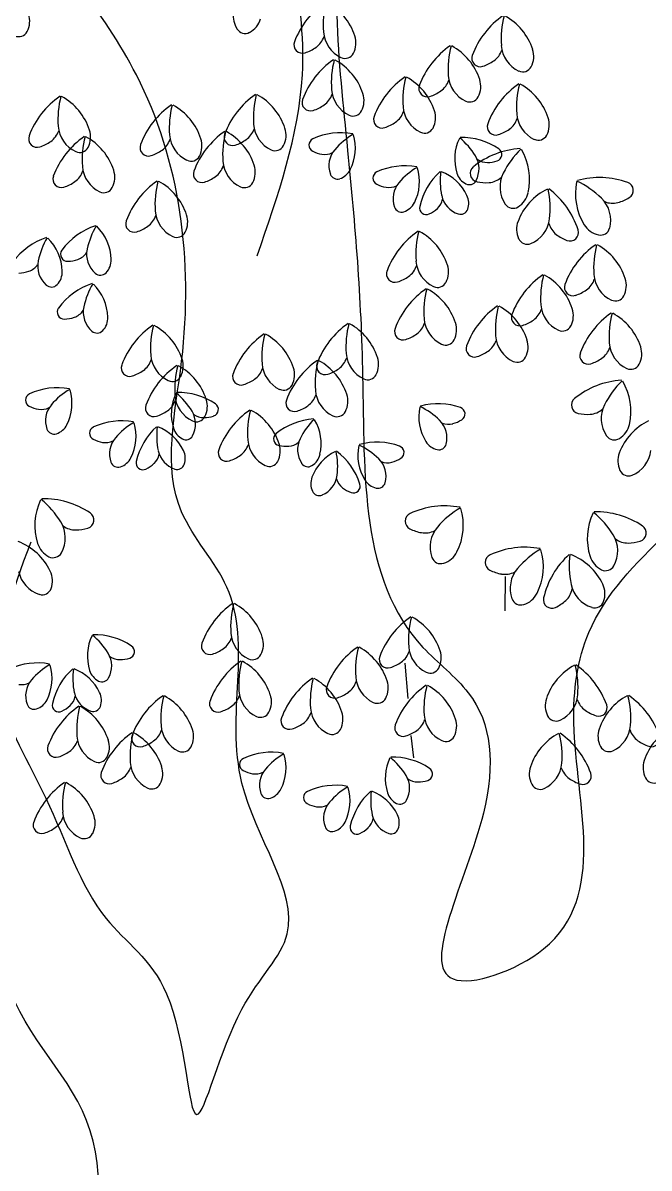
# Model space of a CAD drawing. Header units: millimetres. Extents: x 87938 to 265635, y 330093 to 434310.
# Drawn here: x 133716 to 134599, y 384561 to 386175 of the extents above; entities that cross this region are included whole.
import ezdxf

# ---------------------------------------------------------------- set-up
doc = ezdxf.new("R2010")
doc.units = ezdxf.units.MM

# ---------------------------------------------------------------- blocks, each defined once
blk = doc.blocks.new('A$C375B4AEE')
for p, q in [((5925.4, 3823), (5925.7, 3871.2)), ((5784, 3749.1), (5788, 3699.4)), ((5792.1, 3647.3), (5796.1, 3615.8))]:
    blk.add_line(p, q)
for centre, radius, start, end in [((5584.6, 4665.6), 43.4, 149.7932, 210.1716), ((5738.1, 4584.6), 117.2, 124.4099, 159.6857), ((5795.5, 4648.8), 126.8, 165.1974, 184.3302), ((5633.8, 4607.6), 83.7, 18.1183, 61.2661), ((5223.1, 4654.3), 31.8, 332.7028, 18.1184), ((5549.9, 4666.7), 31.8, 298.1659, 343.5814), ((5988.8, 4565.6), 117.2, 124.4099, 159.6857), ((6046.3, 4629.7), 126.8, 165.1974, 184.3302), ((5884.5, 4588.6), 83.7, 18.1183, 61.2661), ((5239.5, 4645.9), 13.3, 244.7086, 332.7027), ((5558.6, 4650.5), 13.3, 210.1714, 298.166), ((5712.3, 4642.5), 43.4, 184.3302, 244.7087), ((5639.3, 4621.2), 11.9, 159.6854, 288.6153), ((5641.6, 4641.8), 29.6, 305.0674, 341.9073), ((5683.1, 4623.7), 31.8, 332.7028, 18.1184), ((5914.1, 4523.1), 117.2, 124.4099, 159.6857), ((5971.5, 4587.2), 126.8, 165.1974, 184.3302), ((5809.8, 4546.1), 83.7, 18.1183, 61.2661), ((5963, 4623.4), 43.4, 184.3302, 244.7087), ((5624.8, 4665.8), 58.9, 288.1803, 305.0675), ((5699.5, 4615.3), 13.3, 244.7085, 332.7027), ((5890.1, 4602.2), 11.9, 159.6854, 288.6153), ((5892.3, 4622.8), 29.6, 305.0674, 341.9073), ((5933.8, 4604.7), 31.8, 332.7028, 18.1184), ((5749.5, 4503.4), 117.2, 124.4099, 159.6857), ((5806.9, 4567.5), 126.8, 165.1974, 184.3302), ((5645.1, 4526.3), 83.7, 18.1183, 61.2661), ((5875.5, 4646.8), 58.9, 288.1803, 305.0675), ((5950.2, 4596.3), 13.3, 244.7085, 332.7027), ((5850.3, 4479.2), 117.2, 124.4099, 159.6857), ((5907.7, 4543.3), 126.8, 165.1974, 184.3302), ((5746, 4502.1), 83.7, 18.1183, 61.2661), ((5817.6, 4580.3), 29.6, 305.0674, 341.9073), ((5888.3, 4580.9), 43.4, 184.3302, 244.7087), ((5859.1, 4562.2), 31.8, 332.7028, 18.1184), ((5723.7, 4561.2), 43.4, 184.3302, 244.7087), ((5815.4, 4559.7), 11.9, 159.6855, 288.6153), ((5800.8, 4604.3), 58.9, 288.1803, 305.0675), ((6010.6, 4469.2), 117.2, 124.4099, 159.6857), ((6068, 4533.3), 126.8, 165.1974, 184.3302), ((5906.3, 4492.2), 83.7, 18.1183, 61.2661), ((5364, 4452), 117.2, 124.4099, 159.6857), ((5421.5, 4516.1), 126.8, 165.1974, 184.3302), ((5259.7, 4474.9), 83.7, 18.1183, 61.2661), ((5639.6, 4454.4), 117.2, 124.4099, 159.6857), ((5697, 4518.6), 126.8, 165.1974, 184.3302), ((5535.2, 4477.4), 83.7, 18.1183, 61.2661), ((5650.7, 4539.9), 11.9, 159.6854, 288.6153), ((5653, 4560.6), 29.6, 305.0674, 341.9073), ((5694.5, 4542.5), 31.8, 332.7028, 18.1184), ((5875.5, 4553.8), 13.3, 244.7085, 332.7027), ((5521, 4439.7), 117.2, 124.4099, 159.6857), ((5578.4, 4503.8), 126.8, 165.1974, 184.3302), ((5416.7, 4462.7), 83.7, 18.1183, 61.2661), ((5636.2, 4584.5), 58.9, 288.1803, 305.0675), ((5710.9, 4534), 13.3, 244.7085, 332.7027), ((5753.8, 4536.4), 29.6, 305.0674, 341.9073), ((5824.5, 4537), 43.4, 184.3302, 244.7087), ((5795.3, 4518.3), 31.8, 332.7028, 18.1184), ((5984.8, 4527), 43.4, 184.3302, 244.7087), ((5338.3, 4509.8), 43.4, 184.3302, 244.7086), ((5613.8, 4512.3), 43.4, 184.3302, 244.7087), ((5751.5, 4515.7), 11.9, 159.6854, 288.6153), ((5737, 4560.4), 58.9, 288.1803, 305.0675), ((5911.9, 4505.8), 11.9, 159.6854, 288.6153), ((5914.1, 4526.4), 29.6, 305.0674, 341.9073), ((5955.6, 4508.3), 31.8, 332.7028, 18.1184), ((5265.3, 4488.5), 11.9, 159.6855, 288.6153), ((5267.6, 4509.2), 29.6, 305.0674, 341.9073), ((5398.1, 4395.2), 117.2, 124.4099, 159.6857), ((5455.6, 4459.3), 126.8, 165.1974, 184.3302), ((5293.8, 4418.2), 83.7, 18.1183, 61.2661), ((5309, 4491.1), 31.8, 332.7028, 18.1184), ((5495.2, 4497.5), 43.4, 184.3302, 244.7086), ((5596.2, 4402.3), 117.2, 124.4099, 159.6857), ((5653.7, 4466.5), 126.8, 165.1974, 184.3302), ((5540.8, 4491), 11.9, 159.6855, 288.6153), ((5491.9, 4425.3), 83.7, 18.1183, 61.2661), ((5543.1, 4511.6), 29.6, 305.0674, 341.9073), ((5584.6, 4493.6), 31.8, 332.7028, 18.1184), ((5693.4, 4403.4), 93.8, 79.5426, 114.8184), ((5762.2, 4407.3), 101.5, 120.3301, 139.4629), ((5647.2, 4475.3), 66.9, 333.251, 16.3988), ((5811.7, 4509.8), 13.3, 244.7085, 332.7027), ((5921, 4460.3), 66.9, 154.4733, 197.621), ((5796.7, 4411.5), 101.5, 31.4091, 50.542), ((5864, 4396.7), 93.8, 56.0537, 91.3294), ((5897.3, 4550.4), 58.9, 288.1803, 305.0675), ((5972, 4499.9), 13.3, 244.7085, 332.7027), ((5250.7, 4533.1), 58.9, 288.1803, 305.0675), ((5325.4, 4482.6), 13.3, 244.7086, 332.7027), ((5422.3, 4476.2), 11.9, 159.6855, 288.6153), ((5424.5, 4496.9), 29.6, 305.0674, 341.9073), ((5466, 4478.8), 31.8, 332.7028, 18.1184), ((5526.3, 4535.6), 58.9, 288.1803, 305.0675), ((5601, 4485.1), 13.3, 244.7085, 332.7027), ((5658.1, 4479.8), 9.54, 114.8185, 243.7481), ((5711.4, 4450.7), 34.7, 139.4629, 199.8413), ((5954, 4357.9), 117.2, 93.6396, 128.9153), ((5911, 4466.5), 9.54, 287.1241, 56.0538), ((6036.1, 4383.6), 126.8, 134.4271, 153.5598), ((5876.1, 4431), 83.7, 347.348, 30.4957), ((5407.7, 4520.9), 58.9, 288.1803, 305.0675), ((5482.4, 4470.3), 13.3, 244.7086, 332.7027), ((5570.4, 4460.2), 43.4, 184.3302, 244.7086), ((5675, 4513.3), 47.1, 243.313, 260.2002), ((5671, 4490.2), 23.7, 260.2002, 297.04), ((5853.7, 4446.3), 34.7, 331.0306, 31.4092), ((5899.9, 4478.9), 23.7, 233.8322, 270.6718), ((5899.6, 4502.3), 47.1, 270.6718, 287.559), ((5301.7, 4452.4), 29.6, 305.0674, 341.9073), ((5372.4, 4453), 43.4, 184.3302, 244.7086), ((5343.1, 4434.3), 31.8, 332.7028, 18.1184), ((5497.5, 4438.9), 11.9, 159.6855, 288.6153), ((5499.7, 4459.5), 29.6, 305.0674, 341.9073), ((5541.2, 4441.5), 31.8, 332.7028, 18.1184), ((5684.3, 4456.6), 25.4, 287.8356, 333.251), ((5748.4, 4433.2), 9.54, 114.8185, 243.7482), ((5783.7, 4356.7), 93.8, 79.5426, 114.8184), ((5852.5, 4360.7), 101.5, 120.3301, 139.4629), ((5737.6, 4428.6), 66.9, 333.251, 16.3988), ((5896.2, 4372.6), 93.8, 131.9815, 167.2573), ((5935, 4429.5), 101.5, 172.7689, 191.9017), ((5811.1, 4379.8), 66.9, 25.6899, 68.8377), ((5887.8, 4439.8), 11.9, 128.9154, 257.8449), ((5299.4, 4431.8), 11.9, 159.6855, 288.6153), ((5284.8, 4476.4), 58.9, 288.1803, 305.0675), ((5500.9, 4332.3), 117.2, 124.4099, 159.6857), ((5558.3, 4396.4), 126.8, 165.1974, 184.3302), ((5396.6, 4355.2), 83.7, 18.1183, 61.2661), ((5482.9, 4483.5), 58.9, 288.1803, 305.0675), ((5557.6, 4433), 13.3, 244.7086, 332.7027), ((5688.8, 4442.5), 10.7, 199.8417, 287.8357), ((5765.3, 4466.7), 47.1, 243.313, 260.2002), ((5801.8, 4404.1), 34.7, 139.4629, 199.8413), ((5881.4, 4447.8), 25.4, 197.6209, 243.0365), ((5874.8, 4434.6), 10.7, 243.0366, 331.0311), ((5898.1, 4485.6), 58.9, 257.41, 274.2972), ((5900.3, 4456.4), 29.6, 274.2972, 311.137), ((5961.4, 4420.7), 43.4, 153.5597, 213.9382), ((6108, 4411.4), 83.7, 168.5702, 211.718), ((5972.2, 4314.3), 126.8, 45.5061, 64.6389), ((6058.2, 4316.8), 117.2, 70.1506, 105.4264), ((6094, 4415.9), 11.9, 301.2209, 70.1507), ((5359.5, 4425.9), 13.3, 244.7086, 332.7027), ((5761.3, 4443.6), 23.7, 260.2002, 297.04), ((5869.7, 4415.7), 34.7, 191.9017, 252.2802), ((5848.5, 4397.8), 25.4, 340.2744, 25.6898), ((6021.7, 4342.6), 83.7, 116.1313, 159.2791), ((5926.7, 4419.6), 31.8, 301.9325, 347.348), ((5862, 4391), 126.8, 353.0673, 12.2001), ((5916.4, 4324.4), 117.2, 17.7118, 52.9875), ((5779.2, 4395.9), 10.7, 199.8417, 287.8357), ((5774.6, 4410), 25.4, 287.8356, 333.2509), ((5814.1, 4391.2), 9.54, 167.2572, 296.187), ((5813.7, 4407.8), 23.7, 312.6391, 349.4787), ((5936.5, 4403.9), 13.3, 213.9383, 301.9326), ((6030.7, 4373.8), 43.4, 345.1278, 45.5062), ((6076.7, 4427.4), 29.6, 247.9291, 284.7688), ((6069.3, 4455.8), 58.9, 284.7688, 301.656), ((5404.4, 4389.5), 29.6, 305.0674, 341.9073), ((5475.1, 4390.1), 43.4, 184.3302, 244.7086), ((5445.9, 4371.4), 31.8, 332.7028, 18.1184), ((5797.8, 4425), 47.1, 295.7519, 312.639), ((5862.4, 4392.8), 10.7, 252.2801, 340.2741), ((5378.3, 4274.1), 96.9, 108.3299, 143.6057), ((5438.6, 4311.9), 104.8, 149.1174, 168.2502), ((5300.7, 4316.2), 69.2, 2.0383, 45.1861), ((5402.1, 4368.8), 11.9, 159.6855, 288.6153), ((5387.6, 4413.4), 58.9, 288.1803, 305.0675), ((5973.1, 4361), 31.8, 159.2792, 204.6947), ((5944.8, 4381), 43.4, 292.6888, 353.0673), ((6015.4, 4377.1), 29.6, 195.4901, 232.33), ((6016.7, 4356.4), 11.9, 248.7822, 17.712), ((6063.8, 4384.1), 31.8, 211.718, 257.1335), ((6059.7, 4366.1), 13.3, 257.1335, 345.1277), ((5309.2, 4257.4), 96.9, 108.3299, 143.6057), ((5369.5, 4295.2), 104.8, 149.1174, 168.2502), ((5231.6, 4299.6), 69.2, 2.0383, 45.1861), ((5462.3, 4362.9), 13.3, 244.7086, 332.7027), ((5868.6, 4261.6), 117.2, 124.4099, 159.6857), ((5926, 4325.8), 126.8, 165.1974, 184.3302), ((5764.3, 4284.6), 83.7, 18.1183, 61.2661), ((5956.4, 4353.3), 13.3, 204.6945, 292.6888), ((6033.3, 4400.3), 58.9, 232.33, 249.2171), ((5308.2, 4325.7), 9.86, 143.6057, 272.5354), ((5314.8, 4341.6), 24.4, 288.9875, 325.8273), ((5371, 4325.9), 35.9, 168.2502, 228.6287), ((6119.3, 4242.6), 117.2, 124.4099, 159.6857), ((6176.8, 4306.7), 126.8, 165.1974, 184.3302), ((6015, 4265.6), 83.7, 18.1183, 61.2661), ((5302, 4309.3), 35.9, 168.2502, 228.6287), ((5306.9, 4364.5), 48.7, 272.1003, 288.9875), ((5343.5, 4317.7), 26.3, 316.6229, 2.0383), ((5842.8, 4319.5), 43.4, 184.3302, 244.7087), ((5237.8, 4347.9), 48.7, 272.1003, 288.9875), ((5245.7, 4324.9), 24.4, 288.9875, 325.8273), ((5274.5, 4301.1), 26.3, 316.6229, 2.0383), ((5354.6, 4307.3), 11, 228.6289, 316.6231), ((5769.8, 4298.2), 11.9, 159.6854, 288.6153), ((5772.1, 4318.8), 29.6, 305.0674, 341.9073), ((5813.6, 4300.8), 31.8, 332.7028, 18.1184), ((6044.6, 4200.1), 117.2, 124.4099, 159.6857), ((6102, 4264.2), 126.8, 165.1974, 184.3302), ((5940.3, 4223.1), 83.7, 18.1183, 61.2661), ((6093.5, 4300.4), 43.4, 184.3302, 244.7087), ((5285.6, 4290.6), 11, 228.6289, 316.6231), ((5373.5, 4192.5), 96.9, 108.3299, 143.6057), ((5433.8, 4230.3), 104.8, 149.1174, 168.2502), ((5295.9, 4234.7), 69.2, 2.0383, 45.1861), ((5755.3, 4342.8), 58.9, 288.1803, 305.0675), ((5830, 4292.3), 13.3, 244.7085, 332.7027), ((6020.6, 4279.2), 11.9, 159.6854, 288.6153), ((6022.8, 4299.8), 29.6, 305.0674, 341.9073), ((6064.3, 4281.7), 31.8, 332.7028, 18.1184), ((5880, 4180.4), 117.2, 124.4099, 159.6857), ((5937.4, 4244.5), 126.8, 165.1974, 184.3302), ((5775.6, 4203.3), 83.7, 18.1183, 61.2661), ((6006, 4323.8), 58.9, 288.1803, 305.0675), ((6080.7, 4273.3), 13.3, 244.7085, 332.7027), ((5303.5, 4244.2), 9.86, 143.6057, 272.5354), ((5366.3, 4244.4), 35.9, 168.2502, 228.6287), ((5980.8, 4156.2), 117.2, 124.4099, 159.6857), ((6038.2, 4220.3), 126.8, 165.1974, 184.3302), ((5876.5, 4179.2), 83.7, 18.1183, 61.2661), ((5948.1, 4257.3), 29.6, 305.0674, 341.9073), ((6018.8, 4257.9), 43.4, 184.3302, 244.7087), ((5989.6, 4239.2), 31.8, 332.7028, 18.1184), ((5302.1, 4283), 48.7, 272.1003, 288.9875), ((5310, 4260), 24.4, 288.9875, 325.8273), ((5338.8, 4236.2), 26.3, 316.6229, 2.0383), ((5854.2, 4238.2), 43.4, 184.3302, 244.7087), ((5945.9, 4236.7), 11.9, 159.6854, 288.6153), ((5931.3, 4281.3), 58.9, 288.1803, 305.0675), ((6141.1, 4146.2), 117.2, 124.4099, 159.6857), ((6198.5, 4210.3), 126.8, 165.1974, 184.3302), ((6036.8, 4169.2), 83.7, 18.1183, 61.2661), ((5349.9, 4225.7), 11, 228.6289, 316.6231), ((5494.5, 4129), 117.2, 124.4099, 159.6856), ((5552, 4193.1), 126.8, 165.1974, 184.3302), ((5390.2, 4151.9), 83.7, 18.1183, 61.2661), ((5770.1, 4131.5), 117.2, 124.4099, 159.6856), ((5827.5, 4195.6), 126.8, 165.1974, 184.3302), ((5665.7, 4154.4), 83.7, 18.1183, 61.2661), ((5781.2, 4216.9), 11.9, 159.6854, 288.6153), ((5783.5, 4237.6), 29.6, 305.0674, 341.9073), ((5825, 4219.5), 31.8, 332.7028, 18.1184), ((6006, 4230.8), 13.3, 244.7085, 332.7027), ((5651.5, 4116.7), 117.2, 124.4099, 159.6856), ((5708.9, 4180.8), 126.8, 165.1974, 184.3302), ((5547.2, 4139.7), 83.7, 18.1183, 61.2661), ((5766.7, 4261.6), 58.9, 288.1803, 305.0675), ((5841.4, 4211), 13.3, 244.7085, 332.7027), ((5884.3, 4213.4), 29.6, 305.0674, 341.9073), ((5955, 4214), 43.4, 184.3302, 244.7087), ((5925.8, 4195.3), 31.8, 332.7028, 18.1184), ((6115.3, 4204), 43.4, 184.3302, 244.7087), ((5468.8, 4186.8), 43.4, 184.3302, 244.7086), ((5744.3, 4189.3), 43.4, 184.3302, 244.7087), ((5882, 4192.7), 11.9, 159.6854, 288.6153), ((5867.5, 4237.4), 58.9, 288.1803, 305.0675), ((6042.4, 4182.8), 11.9, 159.6854, 288.6153), ((6044.6, 4203.4), 29.6, 305.0674, 341.9073), ((6086.1, 4185.3), 31.8, 332.7028, 18.1184), ((5395.8, 4165.5), 11.9, 159.6855, 288.6153), ((5398.1, 4186.2), 29.6, 305.0674, 341.9073), ((5528.6, 4072.2), 117.2, 124.4099, 159.6857), ((5586.1, 4136.4), 126.8, 165.1974, 184.3302), ((5424.3, 4095.2), 83.7, 18.1183, 61.2661), ((5439.5, 4168.1), 31.8, 332.7028, 18.1184), ((5625.7, 4174.5), 43.4, 184.3302, 244.7086), ((5726.7, 4079.4), 117.2, 124.4099, 159.6857), ((5784.2, 4143.5), 126.8, 165.1974, 184.3302), ((5671.3, 4168), 11.9, 159.6854, 288.6153), ((5622.4, 4102.3), 83.7, 18.1183, 61.2661), ((5673.6, 4188.7), 29.6, 305.0674, 341.9073), ((5715.1, 4170.6), 31.8, 332.7028, 18.1184), ((5942.2, 4186.8), 13.3, 244.7085, 332.7027), ((6027.8, 4227.4), 58.9, 288.1803, 305.0675), ((6102.5, 4176.9), 13.3, 244.7085, 332.7027), ((5381.2, 4210.2), 58.9, 288.1803, 305.0675), ((5455.9, 4159.6), 13.3, 244.7086, 332.7027), ((5552.8, 4153.3), 11.9, 159.6855, 288.6153), ((5555, 4173.9), 29.6, 305.0674, 341.9073), ((5596.5, 4155.8), 31.8, 332.7028, 18.1184), ((5656.8, 4212.6), 58.9, 288.1803, 305.0675), ((5731.5, 4162.1), 13.3, 244.7085, 332.7027), ((5293.8, 4043.7), 93.8, 79.5427, 114.8184), ((5362.5, 4047.6), 101.5, 120.3301, 139.4629), ((5247.6, 4115.6), 66.9, 333.251, 16.3988), ((5538.2, 4197.9), 58.9, 288.1803, 305.0675), ((5612.9, 4147.4), 13.3, 244.7086, 332.7027), ((5700.9, 4137.2), 43.4, 184.3302, 244.7086), ((6096.7, 4031.2), 117.2, 93.6396, 128.9153), ((6178.9, 4056.9), 126.8, 134.427, 153.5598), ((6018.8, 4104.3), 83.7, 347.348, 30.4958), ((5258.4, 4120.1), 9.54, 114.8183, 243.7479), ((5432.2, 4129.4), 29.6, 305.0675, 341.9072), ((5521.4, 4100.6), 66.9, 154.4732, 197.621), ((5502.9, 4130.1), 43.4, 184.3302, 244.7086), ((5397.1, 4051.8), 101.5, 31.4092, 50.542), ((5464.4, 4037), 93.8, 56.0537, 91.3294), ((5473.6, 4111.4), 31.8, 332.7029, 18.1183), ((5628, 4115.9), 11.9, 159.6858, 288.6153), ((5630.2, 4136.5), 29.6, 305.0675, 341.9072), ((5671.7, 4118.5), 31.8, 332.7029, 18.1183), ((6030.6, 4113.1), 11.9, 128.9154, 257.8449), ((5275.3, 4153.7), 47.1, 243.313, 260.2002), ((5271.4, 4130.6), 23.7, 260.2002, 297.0399), ((5311.8, 4091), 34.7, 139.4629, 199.8413), ((5429.9, 4108.8), 11.9, 159.6858, 288.6153), ((5415.3, 4153.4), 58.9, 288.1803, 305.0675), ((5454.1, 4086.6), 34.7, 331.0307, 31.4091), ((5511.4, 4106.9), 9.54, 287.1242, 56.0536), ((5631.4, 4009.3), 117.2, 124.4099, 159.6857), ((5688.8, 4073.4), 126.8, 165.1974, 184.3302), ((5527.1, 4032.3), 83.7, 18.1183, 61.2661), ((5613.4, 4160.5), 58.9, 288.1803, 305.0675), ((5688.1, 4110), 13.3, 244.7086, 332.7027), ((5870.4, 4097), 66.9, 168.5702, 211.718), ((5761.7, 4019.3), 101.5, 45.5062, 64.6389), ((5830.6, 4021.3), 93.8, 70.1506, 105.4264), ((5859.2, 4100.6), 9.54, 301.221, 70.1506), ((6043.1, 4129.7), 29.6, 274.2972, 311.1369), ((6104.1, 4094.1), 43.4, 153.5598, 213.9383), ((5284.7, 4096.9), 25.4, 287.8356, 333.251), ((5384.1, 3997.1), 93.8, 79.5427, 114.8184), ((5452.8, 4001), 101.5, 120.3301, 139.4629), ((5337.9, 4069), 66.9, 333.251, 16.3988), ((5490, 4102.9), 13.3, 244.7087, 332.7027), ((5500.3, 4119.2), 23.7, 233.8321, 270.6718), ((5500, 4142.6), 47.1, 270.6718, 287.559), ((5661.2, 3999.9), 93.8, 93.6396, 128.9153), ((5726.9, 4020.4), 101.5, 134.427, 153.5598), ((5598.9, 4058.4), 66.9, 347.348, 30.4958), ((5808.5, 4066.9), 34.7, 345.1277, 45.5062), ((5845.4, 4109.8), 23.7, 247.9291, 284.7688), ((5839.4, 4132.5), 47.1, 284.7688, 301.656), ((6040.9, 4158.9), 58.9, 257.41, 274.2972), ((6164.4, 4015.9), 83.7, 116.1314, 159.2791), ((6069.5, 4092.9), 31.8, 301.9326, 347.348), ((5289.2, 4082.9), 10.7, 199.8412, 287.8355), ((5348.7, 4073.5), 9.54, 114.8183, 243.7479), ((5496.6, 4012.9), 93.8, 131.9815, 167.2573), ((5535.4, 4069.8), 101.5, 172.769, 191.9017), ((5411.4, 4020.1), 66.9, 25.6899, 68.8377), ((5481.8, 4088.1), 25.4, 197.6211, 243.0365), ((5475.1, 4074.9), 10.7, 243.0365, 331.0307), ((5608.3, 4065.4), 9.54, 128.9155, 257.8449), ((6079.2, 4077.3), 13.3, 213.9383, 301.9326), ((5365.7, 4107), 47.1, 243.313, 260.2002), ((5361.7, 4083.9), 23.7, 260.2002, 297.0399), ((5402.1, 4044.4), 34.7, 139.4629, 199.8413), ((5534.9, 4066.5), 29.6, 305.0675, 341.9072), ((5605.6, 4067.1), 43.4, 184.3302, 244.7086), ((5576.4, 4048.4), 31.8, 332.7029, 18.1183), ((5616.6, 4102.1), 47.1, 257.41, 274.2972), ((5618.3, 4078.7), 23.7, 274.2972, 311.1369), ((5667.2, 4050.2), 34.7, 153.5598, 213.9384), ((5784.4, 4042.7), 66.9, 168.5702, 211.718), ((5675.8, 3965), 101.5, 45.5062, 64.6389), ((5744.6, 3967.1), 93.8, 70.1506, 105.4264), ((5773.2, 4046.3), 9.54, 301.221, 70.1506), ((5835, 4075.1), 25.4, 211.718, 257.1334), ((5831.8, 4060.8), 10.7, 257.1334, 345.1275), ((5375, 4050.3), 25.4, 287.8356, 333.251), ((5414.1, 4048.1), 23.7, 312.6391, 349.4787), ((5470.1, 4056), 34.7, 191.9017, 252.2802), ((5448.8, 4038.1), 25.4, 340.2744, 25.69), ((5532.6, 4045.8), 11.9, 159.6858, 288.6153), ((5518.1, 4090.5), 58.9, 288.1803, 305.0675), ((5715.4, 3987.7), 66.9, 116.1314, 159.2792), ((5639.4, 4049.3), 25.4, 301.9326, 347.3479), ((5587.6, 4026.4), 101.5, 353.0673, 12.2001), ((5631.2, 3973.1), 93.8, 17.7118, 52.9875), ((5722.6, 4012.6), 34.7, 345.1277, 45.5062), ((5753.5, 4078.2), 47.1, 284.7688, 301.656), ((6115.9, 4034.3), 31.8, 159.2792, 204.6946), ((6087.5, 4054.3), 43.4, 292.6888, 353.0673), ((5379.5, 4036.2), 10.7, 199.8412, 287.8355), ((5414.4, 4031.5), 9.54, 167.2572, 296.1869), ((5398.2, 4065.3), 47.1, 295.7519, 312.6391), ((5462.7, 4033.1), 10.7, 252.2803, 340.2745), ((5592.8, 4039.9), 13.3, 244.7086, 332.7027), ((5647.2, 4036.8), 10.7, 213.9382, 301.9325), ((5759.5, 4055.5), 23.7, 247.9291, 284.7688), ((6099.1, 4026.6), 13.3, 204.6945, 292.6888), ((5676.6, 4002.4), 25.4, 159.2791, 204.6945), ((5653.9, 4018.4), 34.7, 292.6888, 353.0673), ((5710.4, 4015.3), 23.7, 195.4903, 232.3299), ((5749.1, 4020.9), 25.4, 211.718, 257.1334), ((5663.2, 3996.2), 10.7, 204.6944, 292.6888), ((5724.7, 4033.9), 47.1, 232.3299, 249.2171), ((5711.4, 3998.7), 9.54, 248.7821, 17.7116), ((5745.8, 4006.5), 10.7, 257.1335, 345.1275), ((5345.8, 3943.4), 83.7, 154.4733, 197.621), ((5190.5, 3882.3), 126.8, 31.4092, 50.542), ((5274.6, 3863.8), 117.2, 56.0537, 91.3294), ((5333.4, 3951.1), 11.9, 287.1241, 56.0536), ((5796.1, 3949.4), 11.9, 114.8184, 243.748), ((5840.3, 3853.8), 117.2, 79.5426, 114.8184), ((5926.2, 3858.7), 126.8, 120.3301, 139.4629), ((5782.5, 3943.7), 83.7, 333.251, 16.3988), ((6124.7, 3925), 83.7, 154.4733, 197.621), ((5969.4, 3863.9), 126.8, 31.4092, 50.542), ((6053.5, 3845.4), 117.2, 56.0537, 91.3294), ((5261.7, 3925.8), 43.4, 331.0307, 31.4092), ((5319.5, 3966.6), 29.6, 233.8321, 270.6718), ((5862.8, 3913), 43.4, 139.4629, 199.8414), ((6112.3, 3932.8), 11.9, 287.1241, 56.0536), ((5319.1, 3995.9), 58.9, 270.6718, 287.559), ((5817.2, 3991.3), 58.9, 243.313, 260.2002), ((5812.3, 3962.4), 29.6, 260.2002, 297.0399), ((6040.6, 3907.4), 43.4, 331.0307, 31.4092), ((6098.4, 3948.2), 29.6, 233.8321, 270.6718), ((5208.4, 3842.7), 83.7, 25.6899, 68.8377), ((5296.4, 3927.7), 31.8, 197.6211, 243.0365), ((5953.2, 3795.5), 117.2, 79.5426, 114.8184), ((6039.1, 3800.4), 126.8, 120.3301, 139.4629), ((5895.4, 3885.4), 83.7, 333.251, 16.3988), ((6098, 3977.5), 58.9, 270.6718, 287.559), ((5288, 3911.2), 13.3, 243.0365, 331.0308), ((5834.5, 3902.8), 13.3, 199.8412, 287.8355), ((5828.9, 3920.3), 31.8, 287.8356, 333.2509), ((5909, 3891.1), 11.9, 114.8184, 243.748), ((6093.8, 3815.3), 117.2, 131.9815, 167.2572), ((6142.3, 3886.5), 126.8, 172.7689, 191.9017), ((5987.4, 3824.4), 83.7, 25.6899, 68.8377), ((6075.3, 3909.3), 31.8, 197.6211, 243.0365), ((5281.7, 3887.6), 43.4, 191.9017, 252.2802), ((5255.2, 3865.2), 31.8, 340.2745, 25.6899), ((5930.1, 3933), 58.9, 243.313, 260.2002), ((5925.1, 3904.1), 29.6, 260.2002, 297.0399), ((5975.7, 3854.7), 43.4, 139.4629, 199.8414), ((6066.9, 3892.9), 13.3, 243.0365, 331.0308), ((6060.6, 3869.3), 43.4, 191.9017, 252.2802), ((6034.1, 3846.9), 31.8, 340.2745, 25.6899), ((5272.6, 3859), 13.3, 252.2802, 340.2746), ((5941.8, 3862), 31.8, 287.8356, 333.2509), ((5990.6, 3859.3), 29.6, 312.6391, 349.4788), ((5607.6, 3736.8), 117.2, 124.4099, 159.6857), ((5665, 3800.9), 126.8, 165.1974, 184.3302), ((5503.3, 3759.8), 83.7, 18.1183, 61.2661), ((5947.4, 3844.5), 13.3, 199.8412, 287.8355), ((5991.1, 3838.6), 11.9, 167.2572, 296.1869), ((5970.8, 3880.9), 58.9, 295.7519, 312.6391), ((6051.5, 3840.6), 13.3, 252.2802, 340.2746), ((5858.3, 3717.8), 117.2, 124.4099, 159.6857), ((5915.8, 3781.9), 126.8, 165.1974, 184.3302), ((5754, 3740.7), 83.7, 18.1183, 61.2661), ((5403.1, 3759.3), 66.9, 154.4732, 197.621), ((5278.8, 3710.4), 101.5, 31.4092, 50.542), ((5346.1, 3695.6), 93.8, 56.0537, 91.3294), ((5511.1, 3794), 29.6, 305.0675, 341.9072), ((5581.8, 3794.6), 43.4, 184.3302, 244.7086), ((5552.6, 3775.9), 31.8, 332.7029, 18.1183), ((5335.8, 3745.2), 34.7, 331.0307, 31.4091), ((5393.1, 3765.5), 9.54, 287.1242, 56.0536), ((5508.8, 3773.3), 11.9, 159.6858, 288.6153), ((5494.3, 3818), 58.9, 288.1803, 305.0675), ((5783.6, 3675.3), 117.2, 124.4099, 159.6857), ((5841, 3739.4), 126.8, 165.1974, 184.3302), ((5679.3, 3698.2), 83.7, 18.1183, 61.2661), ((5761.8, 3775), 29.6, 305.0675, 341.9072), ((5832.5, 3775.6), 43.4, 184.3302, 244.7086), ((5803.3, 3756.9), 31.8, 332.7029, 18.1183), ((5265.8, 3655.7), 93.8, 79.5427, 114.8184), ((5334.6, 3659.7), 101.5, 120.3301, 139.4629), ((5219.6, 3727.6), 66.9, 333.251, 16.3988), ((5382, 3777.9), 23.7, 233.8321, 270.6718), ((5381.7, 3801.3), 47.1, 270.6718, 287.559), ((5619, 3655.5), 117.2, 124.4099, 159.6857), ((5676.4, 3719.6), 126.8, 165.1974, 184.3302), ((5514.6, 3678.5), 83.7, 18.1183, 61.2661), ((5569, 3767.4), 13.3, 244.7086, 332.7027), ((5759.6, 3754.3), 11.9, 159.6858, 288.6153), ((5745, 3798.9), 58.9, 288.1803, 305.0675), ((6062.7, 3672.7), 83.7, 118.3446, 161.4923), ((5901.2, 3715), 126.8, 355.2805, 14.4133), ((5958.2, 3650.5), 117.2, 19.925, 55.2007), ((5378.3, 3671.6), 93.8, 131.9815, 167.2573), ((5417.1, 3728.5), 101.5, 172.769, 191.9017), ((5293.2, 3678.8), 66.9, 25.6899, 68.8377), ((5363.5, 3746.7), 25.4, 197.6211, 243.0365), ((5819.7, 3748.4), 13.3, 244.7087, 332.7027), ((5243.4, 3742.6), 23.7, 260.2002, 297.0399), ((5283.8, 3703), 34.7, 139.4629, 199.8413), ((5356.8, 3733.6), 10.7, 243.0365, 331.0307), ((5719.8, 3631.3), 117.2, 124.4099, 159.6857), ((5777.2, 3695.4), 126.8, 165.1974, 184.3302), ((5615.5, 3654.3), 83.7, 18.1183, 61.2661), ((5684.9, 3711.8), 11.9, 159.6858, 288.6153), ((5687.1, 3732.5), 29.6, 305.0675, 341.9072), ((5757.8, 3733.1), 43.4, 184.3302, 244.7086), ((5728.6, 3714.4), 31.8, 332.7029, 18.1183), ((5880.1, 3621.4), 117.2, 124.4099, 159.6857), ((5937.5, 3685.5), 126.8, 165.1974, 184.3302), ((5775.8, 3644.3), 83.7, 18.1183, 61.2661), ((5295.8, 3706.8), 23.7, 312.6391, 349.4787), ((5351.8, 3714.7), 34.7, 191.9017, 252.2802), ((5330.6, 3696.8), 25.4, 340.2744, 25.69), ((5509.1, 3606.6), 117.2, 124.4099, 159.6857), ((5566.5, 3670.7), 126.8, 165.1974, 184.3302), ((5404.7, 3629.6), 83.7, 18.1183, 61.2661), ((5522.5, 3712.7), 29.6, 305.0675, 341.9072), ((5593.2, 3713.3), 43.4, 184.3302, 244.7086), ((5564, 3694.6), 31.8, 332.7029, 18.1183), ((5670.3, 3756.4), 58.9, 288.1803, 305.0675), ((5745, 3705.9), 13.3, 244.7086, 332.7027), ((6013.5, 3689.2), 31.8, 161.4923, 206.9078), ((5984.4, 3708.1), 43.4, 294.902, 355.2805), ((6055.1, 3707), 29.6, 197.7034, 234.5432), ((6137.1, 3629.7), 83.7, 118.3446, 161.4923), ((5975.6, 3672), 126.8, 355.2805, 14.4133), ((6032.6, 3607.4), 117.2, 19.925, 55.2007), ((5261.2, 3694.9), 10.7, 199.8412, 287.8355), ((5256.7, 3708.9), 25.4, 287.8356, 333.251), ((5390.5, 3591.8), 117.2, 124.4099, 159.6857), ((5296.2, 3690.1), 9.54, 167.2572, 296.1869), ((5279.9, 3724), 47.1, 295.7519, 312.6391), ((5447.9, 3656), 126.8, 165.1974, 184.3302), ((5286.2, 3614.8), 83.7, 18.1183, 61.2661), ((5344.5, 3691.8), 10.7, 252.2803, 340.2745), ((5520.2, 3692.1), 11.9, 159.6858, 288.6153), ((5505.7, 3736.7), 58.9, 288.1803, 305.0675), ((5694, 3689.1), 43.4, 184.3302, 244.7086), ((6072.1, 3730.9), 58.9, 234.5431, 251.4303), ((6057.2, 3686.3), 11.9, 250.9953, 19.9249), ((5580.4, 3686.2), 13.3, 244.7086, 332.7027), ((5621, 3667.9), 11.9, 159.6858, 288.6153), ((5623.3, 3688.5), 29.6, 305.0675, 341.9072), ((5664.8, 3670.4), 31.8, 332.7029, 18.1183), ((5783.6, 3678.6), 29.6, 305.0675, 341.9072), ((5854.3, 3679.2), 43.4, 184.3302, 244.7086), ((5825.1, 3660.5), 31.8, 332.7029, 18.1183), ((5997, 3680.9), 13.3, 206.9077, 294.9021), ((5465.7, 3554.5), 117.2, 124.4099, 159.6857), ((5523.2, 3618.6), 126.8, 165.1974, 184.3302), ((5361.4, 3577.5), 83.7, 18.1183, 61.2661), ((5412.6, 3663.8), 29.6, 305.0675, 341.9072), ((5483.3, 3664.4), 43.4, 184.3302, 244.7086), ((5454.1, 3645.7), 31.8, 332.7029, 18.1183), ((5606.5, 3712.5), 58.9, 288.1803, 305.0675), ((5681.2, 3662), 13.3, 244.7086, 332.7027), ((5781.4, 3657.9), 11.9, 159.6858, 288.6153), ((5766.8, 3702.5), 58.9, 288.1803, 305.0675), ((6040.2, 3576.5), 83.7, 118.3446, 161.4923), ((5878.8, 3618.7), 126.8, 355.2805, 14.4133), ((5935.8, 3554.2), 117.2, 19.925, 55.2007), ((6087.9, 3646.2), 31.8, 161.4923, 206.9078), ((6058.8, 3665.1), 43.4, 294.902, 355.2805), ((6129.5, 3664), 29.6, 197.7034, 234.5432), ((6200.6, 3585.4), 83.7, 118.3446, 161.4923), ((5294, 3649), 29.6, 305.0675, 341.9072), ((5364.7, 3649.7), 43.4, 184.3302, 244.7086), ((5335.5, 3631), 31.8, 332.7029, 18.1183), ((5410.3, 3643.2), 11.9, 159.6858, 288.6153), ((5395.8, 3687.8), 58.9, 288.1803, 305.0675), ((5841.5, 3652), 13.3, 244.7087, 332.7027), ((6146.5, 3687.9), 58.9, 234.5431, 251.4304), ((6131.6, 3643.3), 11.9, 250.9953, 19.9249), ((5291.8, 3628.4), 11.9, 159.6858, 288.6153), ((5277.2, 3673), 58.9, 288.1803, 305.0675), ((5470.5, 3637.3), 13.3, 244.7087, 332.7027), ((5595.6, 3529.8), 93.8, 79.5426, 114.8184), ((5664.3, 3533.8), 101.5, 120.3301, 139.4629), ((5549.4, 3601.7), 66.9, 333.251, 16.3988), ((6071.4, 3637.8), 13.3, 206.9077, 294.9021), ((5351.9, 3622.5), 13.3, 244.7087, 332.7027), ((5369.2, 3611.7), 29.6, 305.0675, 341.9072), ((5439.9, 3612.3), 43.4, 184.3302, 244.7086), ((5410.7, 3593.6), 31.8, 332.7029, 18.1183), ((5560.2, 3606.3), 9.54, 114.8182, 243.748), ((5823.1, 3586.8), 66.9, 154.4732, 197.621), ((5698.9, 3537.9), 101.5, 31.4092, 50.542), ((5766.1, 3523.1), 93.8, 56.0537, 91.3294), ((5991, 3593), 31.8, 161.4923, 206.9078), ((5961.9, 3611.9), 43.4, 294.902, 355.2805), ((6032.6, 3610.8), 29.6, 197.7034, 234.5432), ((6151.4, 3601.8), 31.8, 161.4923, 206.9078), ((5367, 3591), 11.9, 159.6858, 288.6153), ((5352.4, 3635.7), 58.9, 288.1803, 305.0675), ((5577.1, 3639.8), 47.1, 243.313, 260.2002), ((5573.1, 3616.7), 23.7, 260.2002, 297.0399), ((5613.6, 3577.2), 34.7, 139.4629, 199.8413), ((5755.9, 3572.7), 34.7, 331.0307, 31.4091), ((5802, 3605.4), 23.7, 233.8322, 270.6718), ((5813.2, 3593), 9.54, 287.1241, 56.0536), ((6049.6, 3634.6), 58.9, 234.5431, 251.4303), ((6034.8, 3590.1), 11.9, 250.9953, 19.9249), ((6135, 3593.5), 13.3, 206.9077, 294.9021), ((5370.4, 3484.4), 117.2, 124.4099, 159.6857), ((5427.8, 3548.5), 126.8, 165.1974, 184.3302), ((5266.1, 3507.4), 83.7, 18.1183, 61.2661), ((5427.1, 3585.1), 13.3, 244.7087, 332.7027), ((5586.4, 3583.1), 25.4, 287.8355, 333.251), ((5685.9, 3483.2), 93.8, 79.5426, 114.8184), ((5754.6, 3487.1), 101.5, 120.3301, 139.4629), ((5639.7, 3555.1), 66.9, 333.251, 16.3988), ((5798.4, 3499.1), 93.8, 131.9815, 167.2573), ((5837.2, 3556), 101.5, 172.769, 191.9017), ((5713.2, 3506.3), 66.9, 25.6899, 68.8377), ((5801.8, 3628.8), 47.1, 270.6718, 287.559), ((5974.6, 3584.6), 13.3, 206.9077, 294.9021), ((5591, 3569), 10.7, 199.8413, 287.8356), ((5650.5, 3559.7), 9.54, 114.8183, 243.7479), ((5703.9, 3530.5), 34.7, 139.4629, 199.8413), ((5783.6, 3574.2), 25.4, 197.6211, 243.0365), ((5776.9, 3561.1), 10.7, 243.0364, 331.0307), ((5344.6, 3542.2), 43.4, 184.3302, 244.7086), ((5667.4, 3593.2), 47.1, 243.313, 260.2002), ((5663.5, 3570.1), 23.7, 260.2002, 297.0399), ((5271.6, 3521), 11.9, 159.6858, 288.6153), ((5273.9, 3541.6), 29.6, 305.0675, 341.9072), ((5315.4, 3523.5), 31.8, 332.7029, 18.1183), ((5676.8, 3536.4), 25.4, 287.8355, 333.251), ((5715.8, 3534.3), 23.7, 312.6392, 349.4787), ((5771.8, 3542.2), 34.7, 191.9017, 252.2802), ((5750.6, 3524.3), 25.4, 340.2744, 25.69), ((5257.1, 3565.6), 58.9, 288.1803, 305.0675), ((5331.8, 3515.1), 13.3, 244.7087, 332.7027), ((5681.3, 3522.4), 10.7, 199.8413, 287.8356), ((5716.2, 3517.6), 9.54, 167.2572, 296.1868), ((5700, 3551.5), 47.1, 295.7519, 312.6391), ((5764.5, 3519.3), 10.7, 252.2803, 340.2745)]:
    blk.add_arc(centre, radius, start, end)
for points in [[(5575.5, 4323.7), (5639.3, 4578.6), (5596.7, 4918.4), (5554.2, 5152.1), (5511.7, 5215.8)], [(5256.5, 3920), (5213.9, 3707.6), (5277.7, 3558.9), (5362.8, 3389), (5447.9, 3282.8), (5490.4, 3112.8), (5554.2, 3261.5), (5618, 3367.7), (5554.2, 3580.2), (5532.9, 3856.3), (5469.1, 3962.5), (5469.1, 4175), (5405.3, 4578.6), (5235.2, 4833.5), (5107.6, 5003.4), (5001.3, 5109.6), (5001.3, 5130.9)], [(6107.1, 5088.4), (5937, 5067.1), (5745.6, 4960.9), (5703.1, 4854.7), (5703.1, 4472.3), (5724.3, 4153.7), (5809.4, 3771.4), (5873.2, 3707.6), (5894.5, 3537.7), (5851.9, 3304), (5979.5, 3346.5), (6022.1, 3665.1), (6043.3, 3792.6), (6277.3, 4068.7), (6341.1, 4302.4), (6341.1, 4429.9), (6319.8, 4536.1)], [(4729.5, 4704.2), (4690.4, 4274.9), (4670.9, 3962.7), (4690.4, 3728.6), (4749, 3572.5), (4768.6, 3377.4), (4827.2, 3221.3), (4905.3, 3006.6), (5003, 2753), (5003, 2635.9), (5120.2, 2538.3), (5159.3, 2518.8), (5198.3, 2616.4), (5322.3, 2858.8), (5335.1, 3104.2), (5217.9, 3318.8), (5178.8, 3435.9), (5100.7, 3435.9), (4924.8, 3396.9)], [(6927.5, 130.5), (6468, 152.4), (6260.2, 207), (5986.7, 316.3), (5833.5, 600.4), (5724.1, 873.6), (5724.1, 1146.8), (5866.3, 1387.2), (5756.9, 1507.4), (5647.5, 1627.6), (5647.5, 1944.5), (5636.6, 2195.9), (5899.1, 2545.5), (6216.4, 3048.2), (6577.4, 3332.3), (7036.9, 3474.4), (7463.6, 3550.9), (7802.8, 3507.2), (8393.5, 3408.8), (8645.2, 3102.9), (8634.2, 2884.3)]]:
    blk.add_spline(points, degree=3)

msp = doc.modelspace()

# ---------------------------------------------------------------- block references
msp.add_blockref('A$C375B4AEE', (128471, 381523.4))

doc.saveas('drawing.dxf')
